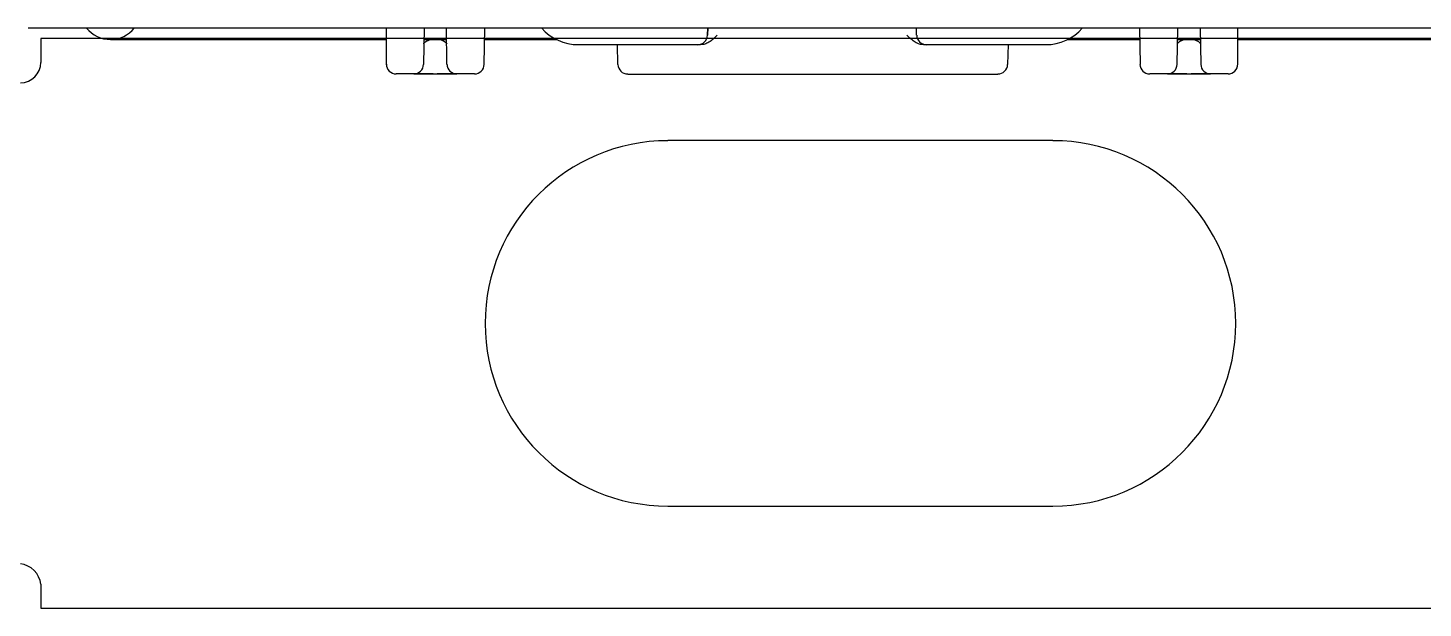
# Model space of a CAD drawing. Header units: millimetres. Extents: x -1589 to 88627, y 12943 to 76663.
# Drawn here: x 12828 to 13916, y 54135 to 54588 of the extents above; entities that cross this region are included whole.
import ezdxf

# ---------------------------------------------------------------- set-up
doc = ezdxf.new("R2010")
doc.units = ezdxf.units.MM
doc.header["$LTSCALE"] = 200
for name, color, linetype in [('6_ALL_SURFS', 7, 'Continuous'), ('7__ALL_ROUNDS', 7, 'Continuous'), ('ztemper', 7, 'Continuous')]:
    doc.layers.add(name, color=color, linetype=linetype)

# ---------------------------------------------------------------- blocks, each defined once
blk = doc.blocks.new('entry')
at = {"color": 7}
for p, q in [((223.49, 44.45), (-223.49, 44.45)), ((-223.49, 44.45), (-223.49, 42.59)), ((-144.52, 36.49), (-174.56, 36.49)), ((-174.56, 7.96), (-144.52, 7.96)), ((-223.49, 1.86), (-223.49, 0)), ((-223.49, 0), (223.49, 0))]:
    blk.add_line(p, q, dxfattribs=at)
for centre, radius, start, end in [((-225.08, 42.59), 1.59, 270, 0), ((-174.56, 22.22), 14.26, 90, 270), ((-144.52, 22.22), 14.26, 270, 90), ((-225.27, 1.67), 1.79, 6.0597, 83.9403)]:
    blk.add_arc(centre, radius, start, end, dxfattribs=at)
blk = doc.blocks.new('360 iPatch Cat6 24Port Panel')
at = {"color": 7, "linetype": 'Continuous', "lineweight": 25}
for p, q in [((108463.74, 33140.56), (108884.64, 33140.56)), ((108528.73, 33140.04), (108528.72, 33140.56)), ((108469.77, 33139.72), (108489.95, 33139.72)), ((108492.69, 33139.72), (108494.35, 33139.72)), ((108497.14, 33139.72), (108502.4, 33139.72)), ((108506.88, 33137.89), (108506.85, 33139.34)), ((108535.42, 33139.34), (108535.38, 33137.89)), ((108539.77, 33139.72), (108545.03, 33139.72)), ((108547.82, 33139.72), (108549.48, 33139.72)), ((108552.22, 33139.72), (108592.34, 33139.72)), ((108491.95, 33137.2), (108490.66, 33137.2)), ((108496.39, 33137.2), (108495.1, 33137.2)), ((108507.6, 33137.19), (108534.67, 33137.19)), ((108547.07, 33137.2), (108545.78, 33137.2)), ((108551.51, 33137.2), (108550.23, 33137.2))]:
    blk.add_line(p, q, dxfattribs=at)
for centre, radius, start, end in [((108469.77, 33141.96), 2.24, 218.8089, 321.1567), ((108507.6, 33137.91), 0.714, 181.5, 269.9987), ((108534.67, 33137.91), 0.714, 270.0013, 358.5)]:
    blk.add_arc(centre, radius, start, end, dxfattribs=at)
at = {"layer": '6_ALL_SURFS', "color": 7, "linetype": 'Continuous', "lineweight": 25}
blk.add_line((108513.45, 33140.56), (108513.44, 33140.04), dxfattribs=at)
at = {"layer": '7__ALL_ROUNDS', "color": 7, "linetype": 'Continuous', "lineweight": 25}
for p, q in [((108489.95, 33137.91), (108489.95, 33140.56)), ((108492.71, 33140.56), (108492.66, 33137.9)), ((108494.38, 33137.9), (108494.34, 33140.56)), ((108497.11, 33137.9), (108497.15, 33140.56)), ((108513.44, 33140.04), (108513.45, 33140.56)), ((108528.73, 33140.04), (108528.72, 33140.56)), ((108545.02, 33140.56), (108545.07, 33137.9)), ((108547.79, 33137.9), (108547.83, 33140.56)), ((108549.46, 33140.56), (108549.51, 33137.9)), ((108552.22, 33137.91), (108552.22, 33140.56)), ((108503.99, 33139.34), (108512.93, 33139.34)), ((108529.24, 33139.34), (108538.18, 33139.34)), ((108493.37, 33137.2), (108490.66, 33137.2)), ((108491.95, 33137.2), (108493.67, 33137.2)), ((108496.39, 33137.2), (108493.67, 33137.2)), ((108493.67, 33137.2), (108495.09, 33137.2)), ((108545.07, 33137.9), (108545.07, 33137.9)), ((108548.5, 33137.2), (108545.78, 33137.2)), ((108547.08, 33137.2), (108548.8, 33137.2)), ((108551.51, 33137.2), (108548.8, 33137.2)), ((108548.8, 33137.2), (108550.22, 33137.2))]:
    blk.add_line(p, q, dxfattribs=at)
for centre, radius, start, end in [((108503.99, 33142.91), 3.57, 221.1308, 270.0001), ((108538.18, 33142.91), 3.57, 269.9999, 318.858), ((108512.72, 33140.05), 0.714, 270, 359), ((108529.45, 33140.05), 0.714, 181, 270), ((108490.67, 33137.91), 0.718, 180.043, 197.9032), ((108490.66, 33137.91), 0.714, 180, 270.0001), ((108491.95, 33137.91), 0.714, 270, 359), ((108495.1, 33137.91), 0.714, 181.0026, 270), ((108496.39, 33137.91), 0.714, 270, 358.9973), ((108545.78, 33137.91), 0.714, 181, 270), ((108547.07, 33137.91), 0.714, 270, 358.9973), ((108550.23, 33137.91), 0.714, 181, 270), ((108551.51, 33137.91), 0.714, 269.9991, 0), ((108551.5, 33137.91), 0.718, 342.7872, 359.9568)]:
    blk.add_arc(centre, radius, start, end, dxfattribs=at)
for points, start_tangent, end_tangent in [([(108492.69, 33139.41), (108492.72, 33139.48), (108492.83, 33139.57), (108493, 33139.65), (108493.2, 33139.71), (108493.34, 33139.72)], (0.017452, 0.999848), (0.998206, 0.059875)), ([(108493.71, 33139.72), (108493.85, 33139.71), (108494.05, 33139.65), (108494.21, 33139.57), (108494.32, 33139.48), (108494.36, 33139.41)], (0.998206, -0.059875), (0.017452, -0.999848)), ([(108514.15, 33140.03), (108513.85, 33139.75), (108513.54, 33139.52), (108513.23, 33139.38), (108512.93, 33139.34)], (-0.705771, -0.70844), (-1, 0.000155)), ([(108529.24, 33139.34), (108528.94, 33139.38), (108528.63, 33139.52), (108528.32, 33139.75), (108528.02, 33140.03)], (-1, -0.000154), (-0.705872, 0.70834)), ([(108547.81, 33139.41), (108547.85, 33139.48), (108547.96, 33139.57), (108548.12, 33139.65), (108548.32, 33139.71), (108548.47, 33139.72)], (0.017452, 0.999848), (0.998206, 0.059875)), ([(108548.83, 33139.72), (108548.97, 33139.71), (108549.17, 33139.65), (108549.34, 33139.57), (108549.45, 33139.48), (108549.48, 33139.41)], (0.998206, -0.059875), (0.017452, -0.999848))]:
    blk.add_spline(points, degree=3, dxfattribs=dict(at, start_tangent=start_tangent, end_tangent=end_tangent))

msp = doc.modelspace()

# ---------------------------------------------------------------- block references
at = {"ltscale": 2, "xscale": 10.66757734301063, "yscale": 10.66757734301063, "zscale": 10.66757734301063}
msp.add_blockref('360 iPatch Cat6 24Port Panel', (-1144217.3, -298941.8), dxfattribs=at)
at = {"layer": 'ztemper', "xscale": 10, "yscale": 10, "zscale": 10}
msp.add_blockref('entry', (15072.9, 54134.9), dxfattribs=at)

doc.saveas('drawing.dxf')
